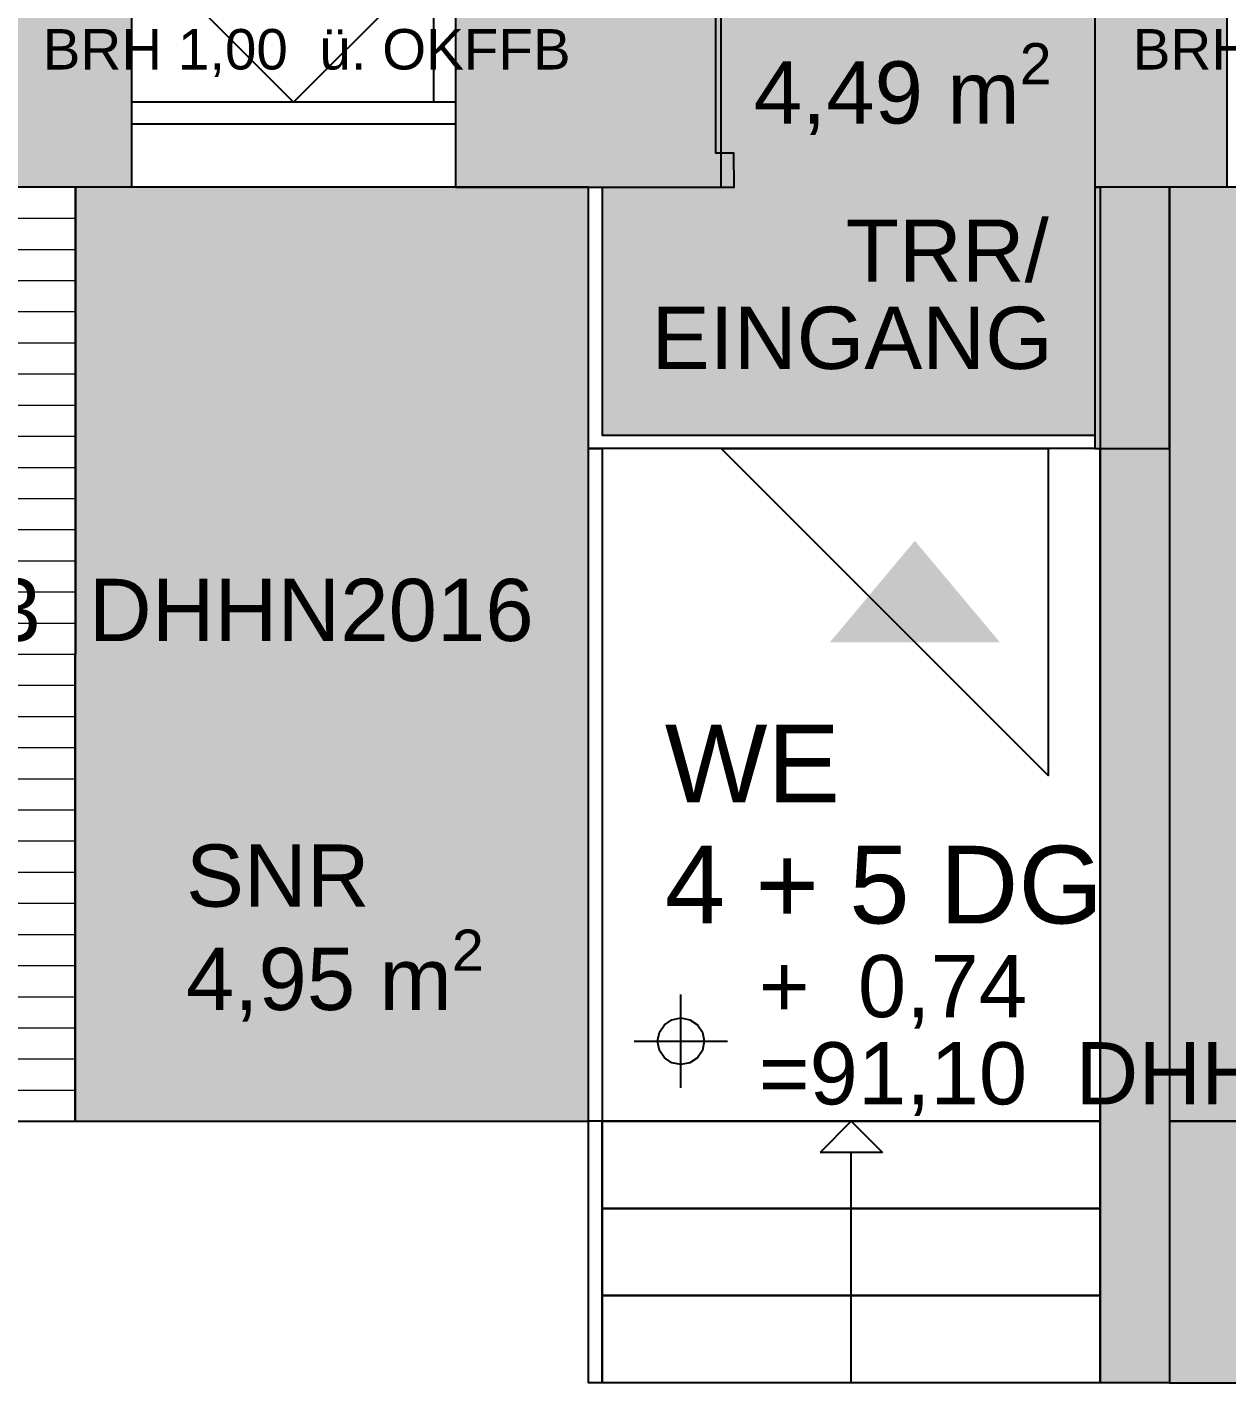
# Model space of a CAD drawing. Header units: centimetres. Extents: x 0 to 44.8, y 0 to 29.7.
# Drawn here: x 17.838 to 21.691, y 10.501 to 14.856 of the extents above; entities that cross this region are included whole.
import ezdxf
from ezdxf.xclip import XClip

# ---------------------------------------------------------------- set-up
doc = ezdxf.new("R2010")
doc.units = ezdxf.units.CM
doc.header["$MEASUREMENT"] = 0
doc.header["$XCLIPFRAME"] = 0
doc.linetypes.add('Strichlinie_ eng', pattern=[0.23, 0.15, -0.08])
for name, color, linetype in [('A-Bemaßung 1_100', 7, 'Continuous'), ('A-Fenster Türen', 7, 'Continuous'), ('A-Räume NEU.Neu', 7, 'Continuous'), ('A-Schraffuren', 7, 'Continuous'), ('A-Treppen', 7, 'Continuous'), ('FENSTERÖFFNUNG', 7, 'Continuous'), ('Layout-Zeichnung.Layout', 7, 'Continuous'), ('Neubau_A-Bemaßung 1_100', 7, 'Continuous'), ('Neubau_A-Fenster Türen', 7, 'Continuous'), ('Neubau_A-Treppen', 7, 'Continuous'), ('Neubau_A-Wand Aussen', 7, 'Continuous'), ('Wand', 7, 'Continuous')]:
    doc.layers.add(name, color=color, linetype=linetype)
doc.styles.add('ERSTELLTER_STIL_3', font='')
doc.styles.get('ERSTELLTER_STIL_3').set_extended_font_data('Arial')

# ---------------------------------------------------------------- blocks, each defined once
blk = doc.blocks.new('*X5')
at = {"layer": 'A-Räume NEU.Neu', "color": 33, "linetype": 'Continuous', "lineweight": 18, "ltscale": 10, "true_color": 0xa88f73}
for p, q in [((17.693, 14.2417), (17.943, 14.2417)), ((17.693, 14.2417), (17.943, 14.2417)), ((17.943, 14.2417), (17.9929, 14.2417)), ((17.943, 14.2417), (17.9929, 14.2417)), ((17.693, 14.1417), (17.943, 14.1417)), ((17.693, 14.1417), (17.943, 14.1417)), ((17.943, 14.1417), (17.9929, 14.1417)), ((17.943, 14.1417), (17.9929, 14.1417)), ((17.693, 14.0417), (17.943, 14.0417)), ((17.693, 14.0417), (17.943, 14.0417)), ((17.943, 14.0417), (17.9929, 14.0417)), ((17.943, 14.0417), (17.9929, 14.0417)), ((17.693, 13.9417), (17.943, 13.9417)), ((17.693, 13.9417), (17.943, 13.9417)), ((17.943, 13.9417), (17.9929, 13.9417)), ((17.943, 13.9417), (17.9929, 13.9417)), ((17.693, 13.8417), (17.943, 13.8417)), ((17.693, 13.8417), (17.943, 13.8417)), ((17.943, 13.8417), (17.9929, 13.8417)), ((17.943, 13.8417), (17.9929, 13.8417)), ((17.693, 13.7417), (17.943, 13.7417)), ((17.693, 13.7417), (17.943, 13.7417)), ((17.943, 13.7417), (17.9929, 13.7417)), ((17.943, 13.7417), (17.9929, 13.7417)), ((17.693, 13.6417), (17.943, 13.6417)), ((17.693, 13.6417), (17.943, 13.6417)), ((17.943, 13.6417), (17.9929, 13.6417)), ((17.943, 13.6417), (17.9929, 13.6417)), ((17.693, 13.5417), (17.943, 13.5417)), ((17.693, 13.5417), (17.943, 13.5417)), ((17.943, 13.5417), (17.9929, 13.5417)), ((17.943, 13.5417), (17.9929, 13.5417)), ((17.693, 13.4417), (17.943, 13.4417)), ((17.693, 13.4417), (17.943, 13.4417)), ((17.943, 13.4417), (17.9928, 13.4417)), ((17.943, 13.4417), (17.9928, 13.4417)), ((17.693, 13.3417), (17.943, 13.3417)), ((17.693, 13.3417), (17.943, 13.3417)), ((17.943, 13.3417), (17.9928, 13.3417)), ((17.943, 13.3417), (17.9928, 13.3417)), ((17.693, 13.2417), (17.943, 13.2417)), ((17.693, 13.2417), (17.943, 13.2417)), ((17.943, 13.2417), (17.9928, 13.2417)), ((17.943, 13.2417), (17.9928, 13.2417)), ((17.693, 13.1417), (17.943, 13.1417)), ((17.693, 13.1417), (17.943, 13.1417)), ((17.943, 13.1417), (17.9928, 13.1417)), ((17.943, 13.1417), (17.9928, 13.1417)), ((17.693, 13.0417), (17.943, 13.0417)), ((17.693, 13.0417), (17.943, 13.0417)), ((17.943, 13.0417), (17.9928, 13.0417)), ((17.943, 13.0417), (17.9928, 13.0417)), ((17.693, 12.9417), (17.943, 12.9417)), ((17.693, 12.9417), (17.943, 12.9417)), ((17.943, 12.9417), (17.9928, 12.9417)), ((17.943, 12.9417), (17.9928, 12.9417)), ((17.693, 12.8417), (17.943, 12.8417)), ((17.693, 12.8417), (17.943, 12.8417)), ((17.943, 12.8417), (17.9928, 12.8417)), ((17.943, 12.8417), (17.9928, 12.8417)), ((17.693, 12.7417), (17.943, 12.7417)), ((17.693, 12.7417), (17.943, 12.7417)), ((17.943, 12.7417), (17.9928, 12.7417)), ((17.943, 12.7417), (17.9928, 12.7417)), ((17.693, 12.6417), (17.943, 12.6417)), ((17.693, 12.6417), (17.943, 12.6417)), ((17.943, 12.6417), (17.9927, 12.6417)), ((17.943, 12.6417), (17.9927, 12.6417)), ((17.693, 12.5417), (17.943, 12.5417)), ((17.693, 12.5417), (17.943, 12.5417)), ((17.943, 12.5417), (17.9927, 12.5417)), ((17.943, 12.5417), (17.9927, 12.5417)), ((17.693, 12.4417), (17.943, 12.4417)), ((17.693, 12.4417), (17.943, 12.4417)), ((17.943, 12.4417), (17.9927, 12.4417)), ((17.943, 12.4417), (17.9927, 12.4417)), ((17.693, 12.3417), (17.943, 12.3417)), ((17.693, 12.3417), (17.943, 12.3417)), ((17.943, 12.3417), (17.9927, 12.3417)), ((17.943, 12.3417), (17.9927, 12.3417)), ((17.693, 12.2417), (17.943, 12.2417)), ((17.693, 12.2417), (17.943, 12.2417)), ((17.943, 12.2417), (17.9927, 12.2417)), ((17.943, 12.2417), (17.9927, 12.2417)), ((17.693, 12.1417), (17.943, 12.1417)), ((17.693, 12.1417), (17.943, 12.1417)), ((17.943, 12.1417), (17.9927, 12.1417)), ((17.943, 12.1417), (17.9927, 12.1417)), ((17.693, 12.0417), (17.943, 12.0417)), ((17.693, 12.0417), (17.943, 12.0417)), ((17.943, 12.0417), (17.9927, 12.0417)), ((17.943, 12.0417), (17.9927, 12.0417)), ((17.693, 11.9417), (17.943, 11.9417)), ((17.693, 11.9417), (17.943, 11.9417)), ((17.943, 11.9417), (17.9927, 11.9417)), ((17.943, 11.9417), (17.9927, 11.9417)), ((17.693, 11.8417), (17.943, 11.8417)), ((17.693, 11.8417), (17.943, 11.8417)), ((17.943, 11.8417), (17.9926, 11.8417)), ((17.943, 11.8417), (17.9926, 11.8417)), ((17.693, 11.7417), (17.943, 11.7417)), ((17.693, 11.7417), (17.943, 11.7417)), ((17.943, 11.7417), (17.9926, 11.7417)), ((17.943, 11.7417), (17.9926, 11.7417)), ((17.693, 11.6417), (17.943, 11.6417)), ((17.693, 11.6417), (17.943, 11.6417)), ((17.943, 11.6417), (17.9926, 11.6417)), ((17.943, 11.6417), (17.9926, 11.6417)), ((17.693, 11.5417), (17.943, 11.5417)), ((17.693, 11.5417), (17.943, 11.5417)), ((17.943, 11.5417), (17.9926, 11.5417)), ((17.943, 11.5417), (17.9926, 11.5417)), ((17.693, 11.4417), (17.943, 11.4417)), ((17.693, 11.4417), (17.943, 11.4417)), ((17.943, 11.4417), (17.9926, 11.4417)), ((17.943, 11.4417), (17.9926, 11.4417))]:
    blk.add_line(p, q, dxfattribs=at)
blk = doc.blocks.new('Zeichnung_2_1', base_point=(5.8793, 14.2345))
at = {"layer": 'A-Räume NEU.Neu', "linetype": 'Continuous', "lineweight": 0, "true_color": 0x2f2f2f}
blk.add_hatch(color=250, dxfattribs=at).paths.add_polyline_path([(19.6845, 13.5452), (21.2672, 13.5452), (21.2672, 16.9926), (20.0499, 16.9926), (20.0499, 14.3417), (19.6845, 14.3417)])
at = {"layer": 'A-Schraffuren', "linetype": 'Continuous', "lineweight": 13}
for points in [[(18.1737, 14.3417), (18.1737, 15.01), (17.1724, 15.01), (17.1724, 14.3417)], [(19.2137, 14.3417), (20.1084, 14.3417), (20.1075, 14.4506), (20.0499, 14.4502), (20.0499, 15.01), (19.5997, 15.01), (19.2137, 15.01)], [(21.691, 14.3417), (21.691, 15.002), (21.2672, 15.002), (21.2672, 14.3417)]]:
    blk.add_hatch(color=9, dxfattribs=at).paths.add_polyline_path(points)
at = {"layer": 'A-Schraffuren', "linetype": 'Continuous', "lineweight": 0, "true_color": 0x000000}
blk.add_hatch(color=18, dxfattribs=at).paths.add_polyline_path([(20.689, 13.2059), (20.4165, 12.8802), (20.9615, 12.8802)])
at = {"layer": 'A-Treppen', "linetype": 'Continuous', "lineweight": 0, "true_color": 0x2b3322}
for points in [[(17.9926, 11.3417), (19.6414, 11.3417), (19.6414, 14.3417), (17.993, 14.3417)], [(24.1096, 11.3416), (24.1096, 14.3417), (21.5072, 14.3417), (21.5072, 11.3416)], [(24.1096, 10.5013), (24.1096, 11.3416), (21.5072, 11.3416), (21.5072, 10.5013)]]:
    blk.add_hatch(color=250, dxfattribs=at).paths.add_polyline_path(points)
at = {"layer": 'Neubau_A-Wand Aussen', "linetype": 'Continuous', "lineweight": 13}
blk.add_hatch(color=9, dxfattribs=at).paths.add_polyline_path([(21.5072, 13.502), (21.5072, 14.3417), (21.2672, 14.3417), (21.2672, 13.502)])
at = {"layer": 'Neubau_A-Wand Aussen', "linetype": 'Continuous', "lineweight": 18, "true_color": 0xefefef}
blk.add_hatch(color=7, dxfattribs=at).paths.add_polyline_path([(21.2845, 10.5017), (21.5072, 10.5017), (21.5072, 13.502), (21.2845, 13.502)])
at = {"layer": 'A-Räume NEU.Neu', "color": 7, "linetype": 'Continuous', "lineweight": 25, "ltscale": 10, "flags": 128}
blk.add_lwpolyline([(13.793, 11.3422), (15.6695, 11.342), (15.6695, 11.9017), (17.2695, 11.902), (17.2695, 11.342), (17.9926, 11.3417), (17.993, 14.3417), (13.393, 14.3417), (13.393, 12.3423), (13.793, 12.3423)], close=True, dxfattribs=at)
at = {"layer": 'A-Treppen', "color": 7, "linetype": 'Continuous', "lineweight": 25, "ltscale": 10, "flags": 128}
for points in [[(17.9926, 11.3417), (19.6414, 11.3417), (19.6414, 14.3417), (17.993, 14.3417)], [(24.1096, 11.3416), (24.1096, 14.3417), (21.5072, 14.3417), (21.5072, 11.3416)], [(24.1096, 10.5013), (24.1096, 11.3416), (21.5072, 11.3416), (21.5072, 10.5013)]]:
    blk.add_lwpolyline(points, close=True, dxfattribs=at)
at = {"layer": 'FENSTERÖFFNUNG', "color": 7, "linetype": 'Continuous', "lineweight": 25, "ltscale": 10}
blk.add_line((19.2137, 14.3417), (18.1737, 14.3417), dxfattribs=at)
at = {"layer": 'Neubau_A-Bemaßung 1_100', "color": 7, "linetype": 'Continuous', "lineweight": 25, "ltscale": 10}
for p, q in [((19.9375, 11.4484), (19.9375, 11.7484)), ((19.7875, 11.5984), (20.0875, 11.5984))]:
    blk.add_line(p, q, dxfattribs=at)
blk.add_circle((19.9375, 11.5984), 0.075, dxfattribs=at)
at = {"layer": 'Neubau_A-Fenster Türen', "color": 7, "linetype": 'Continuous', "lineweight": 25, "ltscale": 10}
for p, q in [((19.2137, 14.6141), (18.1737, 14.6141)), ((19.2137, 14.5441), (18.1737, 14.5441))]:
    blk.add_line(p, q, dxfattribs=at)
at = {"layer": 'Neubau_A-Fenster Türen', "color": 7, "linetype": 'Strichlinie_ eng', "lineweight": 25, "ltscale": 10, "flags": 128}
blk.add_lwpolyline([(19.1437, 14.6141), (19.1437, 15.0641), (18.6937, 14.6141), (18.2437, 15.0641), (18.2437, 14.6141)], dxfattribs=at)
at = {"layer": 'Neubau_A-Treppen', "color": 7, "linetype": 'Continuous', "lineweight": 25, "ltscale": 10}
for p, q in [((20.4845, 11.3417), (20.3845, 11.2417)), ((20.4845, 11.3417), (20.5845, 11.2417)), ((20.5845, 11.2417), (20.3845, 11.2417)), ((20.4845, 10.5017), (20.4845, 11.2417))]:
    blk.add_line(p, q, dxfattribs=at)
at = {"layer": 'Neubau_A-Treppen', "color": 7, "linetype": 'Continuous', "lineweight": 25, "ltscale": 10, "flags": 128}
for points in [[(21.2845, 11.3417), (19.6414, 11.3417), (19.6414, 14.3417), (20.0672, 14.3417), (20.0672, 15.002), (21.2672, 15.002), (21.2672, 14.3417), (21.2845, 14.3417)], [(19.6845, 10.5017), (19.6414, 10.5017), (19.6414, 13.502), (19.6845, 13.502)], [(21.2845, 11.0617), (19.6845, 11.0617), (19.6845, 11.3417), (21.2845, 11.3417)], [(21.2845, 10.7817), (19.6845, 10.7817), (19.6845, 11.0617), (21.2845, 11.0617)], [(21.2845, 10.5017), (19.6845, 10.5017), (19.6845, 10.7817), (21.2845, 10.7817)]]:
    blk.add_lwpolyline(points, close=True, dxfattribs=at)
at = {"layer": 'Neubau_A-Wand Aussen', "color": 7, "linetype": 'Continuous', "lineweight": 25, "ltscale": 10, "flags": 128}
blk.add_lwpolyline([(19.6845, 14.3417), (19.6845, 13.5452), (21.2672, 13.5452), (21.2672, 13.502), (19.6414, 13.502), (19.6414, 14.3417)], dxfattribs=at)
for points in [[(21.5072, 13.502), (21.5072, 14.3417), (21.2672, 14.3417), (21.2672, 13.502)], [(21.1172, 13.502), (21.1172, 12.452), (20.0672, 13.502)], [(21.2845, 10.5017), (21.2845, 13.502), (21.5072, 13.502), (21.5072, 10.5017)]]:
    blk.add_lwpolyline(points, close=True, dxfattribs=at)
at = {"layer": 'Wand', "color": 7, "linetype": 'Continuous', "lineweight": 25, "ltscale": 10, "flags": 128}
for points in [[(19.7898, 17.9589), (19.7905, 17.4105), (19.6188, 17.4105), (19.6188, 17.0105), (19.7911, 17.0105), (19.7935, 15.1693), (19.6103, 15.1685), (19.611, 15.01), (19.2137, 15.01), (19.2137, 14.3417), (20.1084, 14.3417), (20.1075, 14.4506), (20.0499, 14.4502), (20.0499, 15.5278), (20.0499, 17.0997)], [(21.2998, 15.002), (21.691, 15.002), (21.691, 14.3417), (21.2998, 14.3417)]]:
    blk.add_lwpolyline(points, dxfattribs=at)
blk.add_lwpolyline([(18.1737, 15.01), (18.1737, 14.3417), (17.1724, 14.3417), (17.1724, 15.01)], close=True, dxfattribs=at)
at = {"layer": 'A-Bemaßung 1_100', "color": 7, "linetype": 'Continuous', "lineweight": 13, "ltscale": 10}
blk.add_blockref('*X5', (0, 0), dxfattribs=at)
at = {"layer": 'A-Bemaßung 1_100', "color": 7, "linetype": 'Continuous', "lineweight": 25, "char_height": 0.2, "attachment_point": 7, "style": 'ERSTELLTER_STIL_3'}
for s, insert, width in [('\\A1;{\\pql;\\fArial|b0|i0|c0|p38;+0,17  = 90,53  DHHN2016}', (16.0793, 12.8466), 3.31886), ('\\A1;{\\pql;\\fArial|b0|i0|c0|p38;+  0,74 }', (20.1875, 11.6384), 0.92343), ('\\A1;{\\pql;\\fArial|b0|i0|c0|p38;=91,10  DHHN2016}', (20.1875, 11.3584), 2.39544)]:
    blk.add_mtext(s, dxfattribs=dict(at, insert=insert, width=width))
at = {"layer": 'A-Fenster Türen', "color": 7, "linetype": 'Continuous', "lineweight": 25, "char_height": 0.13, "attachment_point": 7, "style": 'ERSTELLTER_STIL_3'}
for insert in [(17.8882, 14.6952), (21.3886, 14.6952)]:
    blk.add_mtext('\\A1;{\\pql;\\fArial|b0|i0|c0|p38;BRH 1,00  ü. OKFFB }', dxfattribs=dict(at, insert=insert))
at = {"layer": 'A-Räume NEU.Neu', "color": 7, "linetype": 'Continuous', "lineweight": 25, "insert": (20.1714, 14.4873), "char_height": 0.2, "attachment_point": 7, "style": 'ERSTELLTER_STIL_3'}
blk.add_mtext('\\A1;{\\pql;\\fArial|b0|i0|c0|p38;4,49 m\\fArial|b0|i0|c0|p38;\\A1{\\H.66x;\\S2^  ;}}', dxfattribs=at)
at = {"layer": 'A-Räume NEU.Neu', "color": 7, "linetype": 'Continuous', "lineweight": 25, "char_height": 0.2, "attachment_point": 7, "style": 'ERSTELLTER_STIL_3'}
for s, insert, width in [('\\A1;{\\pql;\\fArial|b0|i0|c0|p38;TRR/}', (20.4673, 14.0347), 0.64183), ('\\A1;{\\pql;\\fArial|b0|i0|c0|p38;EINGANG}', (19.8437, 13.7547), 1.265372)]:
    blk.add_mtext(s, dxfattribs=dict(at, insert=insert, width=width))
at = {"layer": 'A-Räume NEU.Neu', "color": 7, "linetype": 'Continuous', "lineweight": 25, "insert": (19.8859, 12.6156), "char_height": 0.25, "attachment_point": 1, "line_spacing_factor": 0.933036, "style": 'ERSTELLTER_STIL_3'}
blk.add_mtext('\\A1;{\\pql;\\fArial|b0|i0|c0|p38;WE \\P\\pql;\\fArial|b0|i0|c0|p38;4 + 5\\fArial|b0|i0|c0|p38; \\fArial|b0|i0|c0|p38;DG}', dxfattribs=at)
at = {"layer": 'A-Treppen', "color": 7, "linetype": 'Continuous', "lineweight": 25, "insert": (18.3481, 12.0276), "char_height": 0.2, "width": 0.57783, "attachment_point": 7, "style": 'ERSTELLTER_STIL_3'}
blk.add_mtext('\\A1;{\\pql;\\fArial|b0|i0|c0|p38;SNR}', dxfattribs=at)
at = {"layer": 'A-Treppen', "color": 7, "linetype": 'Continuous', "lineweight": 25, "insert": (18.3481, 11.6402), "char_height": 0.2, "attachment_point": 7, "style": 'ERSTELLTER_STIL_3'}
blk.add_mtext('\\A1;{\\pql;\\fArial|b0|i0|c0|p38;4,95 m\\fArial|b0|i0|c0|p38;\\A1{\\H.66x;\\S2^  ;}}', dxfattribs=at)

msp = doc.modelspace()

# ---------------------------------------------------------------- block references
at = {"layer": 'Layout-Zeichnung.Layout', "color": 7, "linetype": 'Continuous', "lineweight": 13, "ltscale": 10}
ref = msp.add_blockref('Zeichnung_2_1', (5.8793, 14.2345), dxfattribs=at)
XClip(ref).set_block_clipping_path([(2.0947370422, 4.75), (31.8677575381, 4.75), (31.8677575381, 14.1746023922), (35.5648185099, 14.1746023922), (35.5648185099, 28.9012013627), (2.0947370422, 28.9012013627)])

doc.saveas('drawing.dxf')
